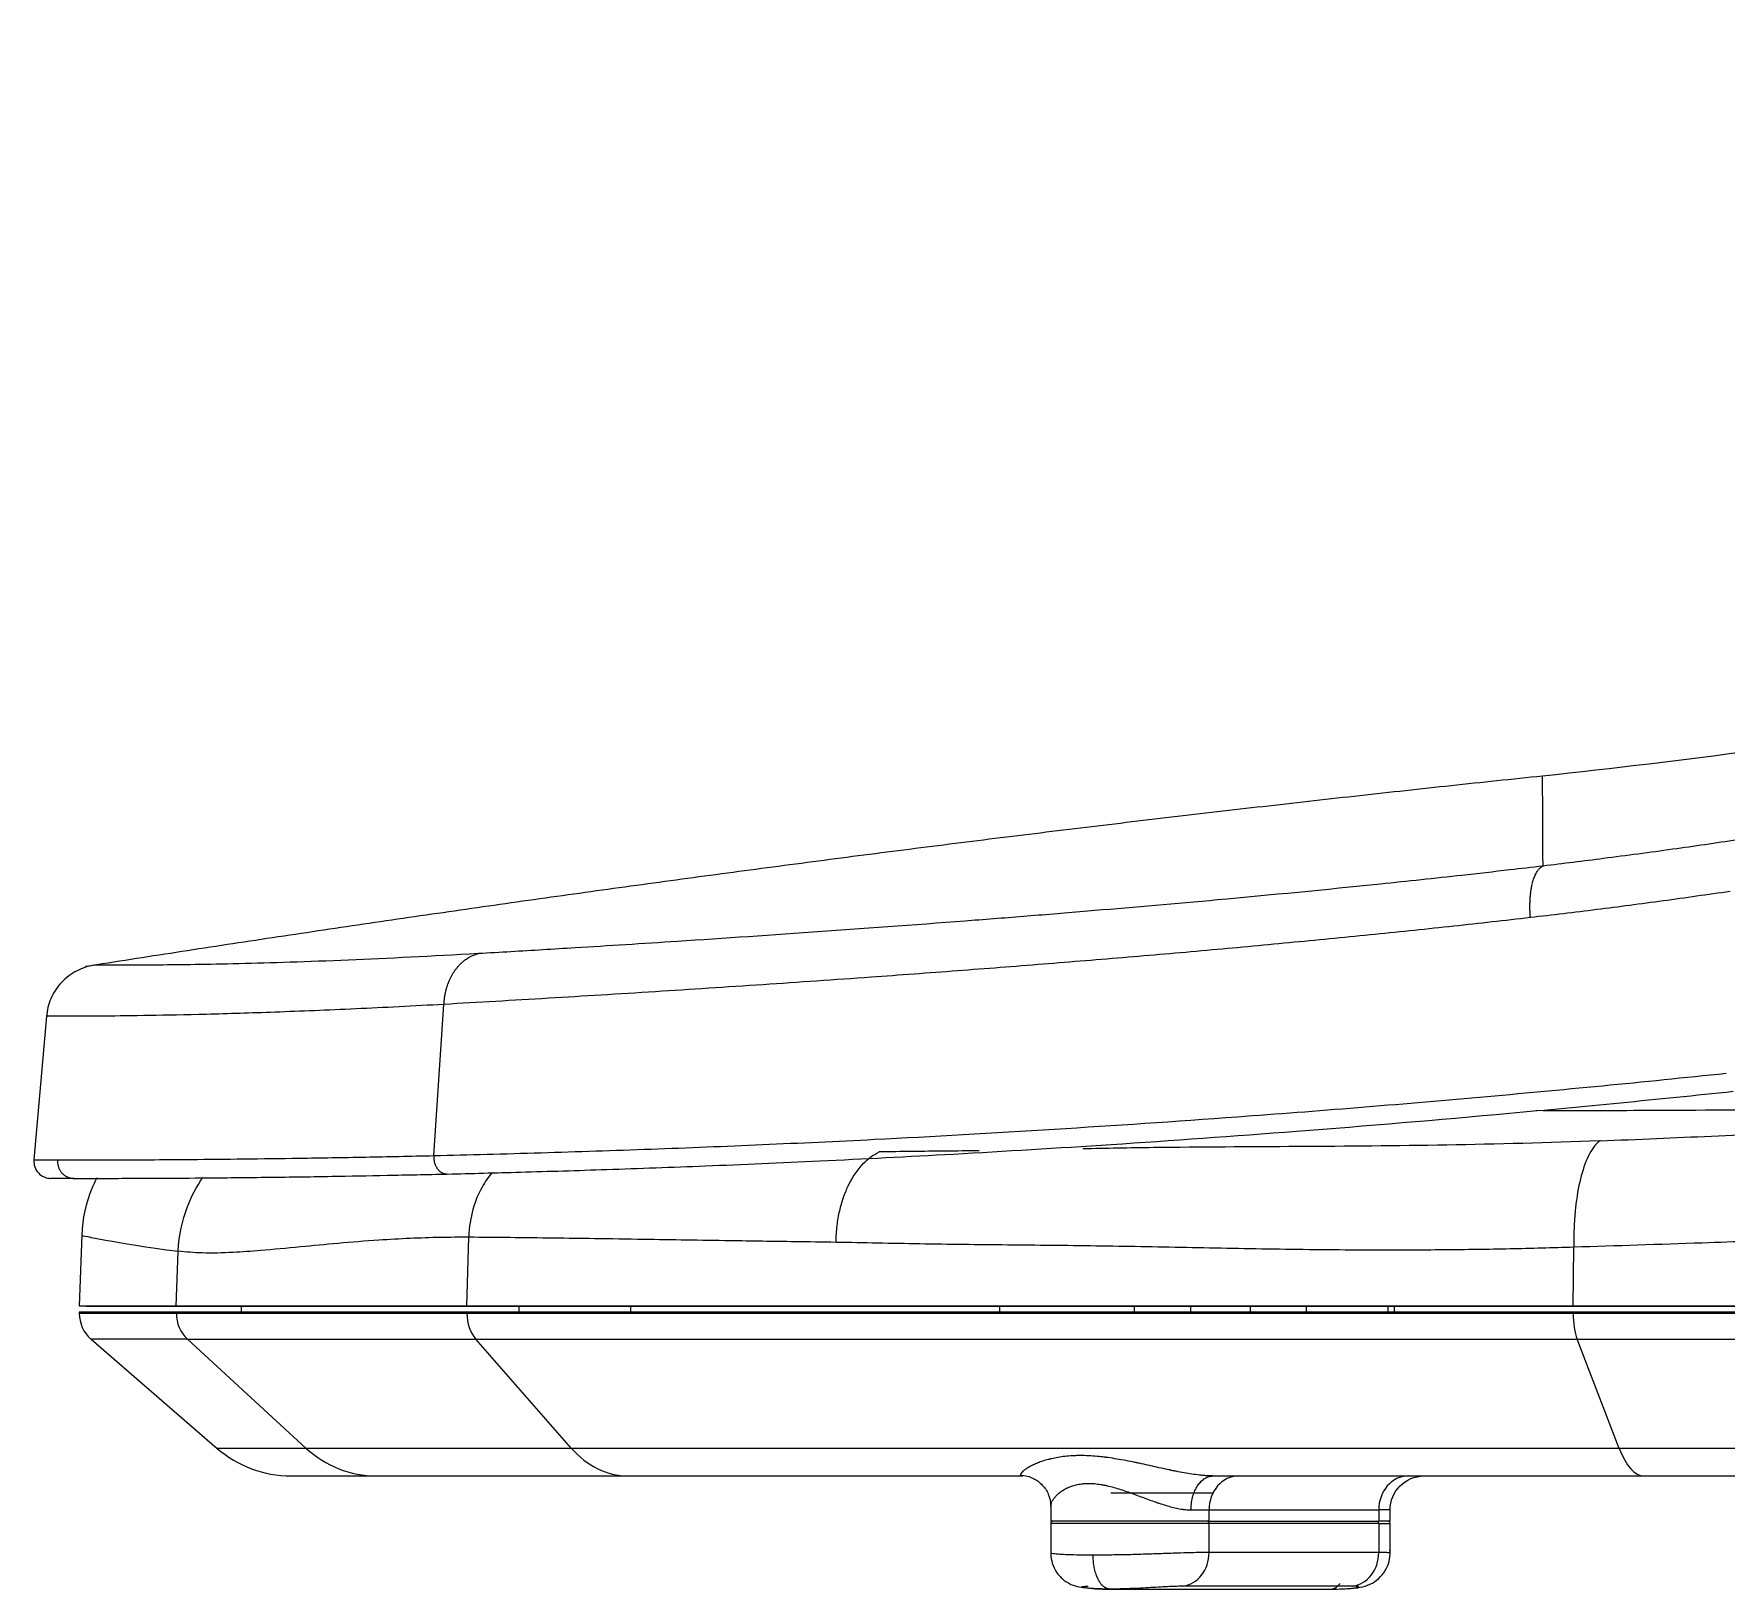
# Model space of a CAD drawing. Header units: millimetres. Extents: x 22 to 2359, y 6 to 1660.
# Drawn here: x 1602.7 to 1752.3, y 514.1 to 651.6 of the extents above; entities that cross this region are included whole.
import ezdxf

# ---------------------------------------------------------------- set-up
doc = ezdxf.new("R2010")
doc.units = ezdxf.units.MM
doc.layers.get('0').update_dxf_attribs({"linetype": 'CONTINUOUS'})

msp = doc.modelspace()

# ---------------------------------------------------------------- linework, layer by layer
for p, q in [((1638.07, 552.44), (1638.97, 565.8)), ((1603.83, 564.76), (1602.72, 552.05)), ((1602.72, 552.05), (1604.82, 552.05)), ((1606.29, 550.42), (1604.22, 550.42)), ((1606.95, 545.44), (1606.73, 539.12)), ((1641, 539.12), (1641.16, 545.22)), ((1615.31, 539.12), (1615.47, 543.98)), ((1738.79, 539.12), (1738.85, 544.34)), ((1615.31, 539.12), (1606.73, 539.12)), ((1606.73, 538.61), (1606.73, 538.49)), ((1615.31, 538.61), (1606.73, 538.61)), ((1609.73, 539.12), (1609.73, 539.11)), ((1641, 539.12), (1615.31, 539.12)), ((1615.31, 538.49), (1615.31, 538.61)), ((1641, 538.61), (1615.31, 538.61)), ((1618.14, 539.11), (1618.14, 539.12)), ((1621.06, 538.61), (1621.06, 539.11)), ((1738.79, 539.12), (1641, 539.12)), ((1641, 538.49), (1641, 538.61)), ((1738.79, 538.61), (1641, 538.61)), ((1643.28, 539.11), (1643.28, 539.12)), ((1645.63, 538.61), (1645.63, 539.11)), ((1655.45, 539.11), (1655.47, 538.61)), ((1688.11, 538.61), (1688.1, 539.11)), ((1699.98, 539.11), (1699.98, 538.61)), ((1704.98, 538.61), (1704.98, 539.11)), ((1710.23, 539.11), (1710.23, 538.61)), ((1715.23, 538.61), (1715.23, 539.11)), ((1722.42, 539.11), (1722.42, 538.61)), ((1723.01, 538.61), (1723.01, 539.11)), ((1904.19, 539.12), (1738.79, 539.12)), ((1738.79, 538.49), (1738.79, 538.61)), ((1904.19, 538.61), (1738.79, 538.61)), ((1739.79, 539.11), (1739.79, 539.12)), ((1615.31, 538.49), (1606.73, 538.49)), ((1641, 538.49), (1615.31, 538.49)), ((1738.79, 538.49), (1641, 538.49)), ((1904.19, 538.49), (1738.79, 538.49)), ((1607.77, 536.22), (1618.91, 526.56)), ((1616.29, 536.22), (1607.77, 536.22)), ((1626.79, 526.56), (1616.29, 536.22)), ((1616.29, 536.22), (1641.78, 536.22)), ((1650.25, 526.56), (1641.78, 536.22)), ((1641.78, 536.22), (1739.14, 536.22)), ((1742.86, 526.56), (1739.14, 536.22)), ((1739.14, 536.22), (1904.19, 536.22)), ((1626.79, 526.56), (1618.91, 526.56)), ((1650.25, 526.56), (1626.79, 526.56)), ((1742.86, 526.56), (1650.25, 526.56)), ((1904.19, 526.56), (1742.86, 526.56)), ((1625.46, 524.12), (1632.97, 524.12)), ((1632.97, 524.12), (1655.22, 524.12)), ((1655.22, 524.12), (1690.13, 524.12)), ((1706.96, 524.12), (1745.05, 524.12)), ((1745.05, 524.12), (1904.19, 524.12)), ((1697.93, 522.62), (1700.21, 522.62)), ((1700.21, 522.62), (1707.03, 522.62)), ((1692.61, 521.46), (1692.61, 520.12)), ((1705.01, 521.12), (1706.6, 521.12)), ((1706.6, 521.12), (1706.6, 520.12)), ((1706.6, 521.12), (1721.6, 521.12)), ((1721.6, 521.12), (1721.6, 520.12)), ((1722.61, 521.12), (1721.6, 521.12)), ((1722.61, 520.12), (1722.61, 521.12)), ((1706.6, 520.12), (1692.61, 520.12)), ((1692.61, 519.92), (1692.61, 517.12)), ((1706.6, 519.92), (1692.61, 519.92)), ((1706.6, 520.12), (1721.6, 520.12)), ((1706.6, 519.92), (1706.6, 517.36)), ((1721.6, 519.92), (1706.6, 519.92)), ((1722.61, 520.12), (1721.6, 520.12)), ((1721.6, 519.92), (1721.6, 517.36)), ((1721.6, 519.92), (1722.61, 519.92)), ((1722.61, 517.12), (1722.61, 519.92)), ((1721.6, 517.36), (1706.6, 517.36)), ((1697.86, 514.12), (1717.36, 514.12)), ((1719.28, 514.38), (1704.28, 514.38))]:
    msp.add_line(p, q)
for centre, radius, start, end in [((1604.22, 551.92), 1.5, 175.0002, 269.9977), ((1609.73, 538.49), 3, 180, 229.0856), ((1625.46, 534.12), 10, 229.0856, 270), ((1692.81, 519.92), 0.2, 90, 180), ((1722.41, 519.92), 0.2, 0, 90)]:
    msp.add_arc(centre, radius, start, end)
at = {"extrusion": (0, 0, -1)}
msp.add_arc((-1725.61, 521.12), 3, 0, 90, dxfattribs=at)
for centre, major_axis, ratio, start_param, end_param in [((1618.14, 538.49), (0, -3), 0.942802, 4.712389, 5.569095), ((1643.28, 538.49), (0, -3), 0.75932, 4.712389, 5.569095), ((1739.79, 538.49), (0, -3), 0.334138, 4.712389, 5.569095), ((1632.97, 534.12), (0, -10), 0.942802, 5.569095, 6.283185), ((1655.22, 534.12), (0, -10), 0.75932, 5.569095, 6.283185), ((1745.05, 534.12), (0, -10), 0.334138, 5.569095, 6.283185), ((1709.2, 521.12), (0, -3), 0.866025, 3.141593, 4.712389), ((1724.2, 521.12), (0, -3), 0.866025, 3.141593, 4.712389), ((1706.43, 519.92), (0, -0.2), 0.866025, 1.570796, 3.141593), ((1721.43, 519.92), (0, -0.2), 0.866025, 1.570796, 3.141593), ((1704.01, 517.36), (0, -3), 0.866025, 0.10735, 1.570796), ((1719.01, 517.36), (0, -3), 0.866025, 0.107349, 1.570796)]:
    msp.add_ellipse(centre, major_axis=major_axis, ratio=ratio, start_param=start_param, end_param=end_param)
for points, knots in [([(1952.86, 651.58), (1941.52, 645.63), (1918.58, 634.5), (1883.29, 620.07), (1847.37, 607.96), (1810.84, 598.19), (1773.71, 590.72), (1748.68, 587.3), (1736.09, 585.98)], [0, 0, 0, 0, 0.16838, 0.335813, 0.501715, 0.667214, 0.833468, 1, 1, 1, 1]), ([(1736.13, 578.03), (1736.1, 583.33), (1736.09, 585.98), (1736.09, 585.98), (1736.09, 585.98)], [0, 0, 0, 0, 0.999359, 1, 1, 1, 1]), ([(1753.31, 580.34), (1751.4, 580.05), (1747.44, 579.48), (1741.71, 578.71), (1737.91, 578.24), (1736.13, 578.03)], [0, 0, 0, 0, 0.330584, 0.685459, 1, 1, 1, 1]), ([(1736.13, 578.03), (1735.15, 577.91), (1732.75, 577.63), (1727.94, 577.09), (1719.21, 576.15), (1708.32, 575.1), (1698.24, 574.23), (1691.16, 573.64), (1682.98, 573), (1672.25, 572.21), (1660.53, 571.42), (1651.52, 570.85), (1645.75, 570.5), (1642.97, 570.34), (1642.02, 570.29)], [0, 0, 0, 0, 0.026952, 0.066184, 0.133539, 0.272225, 0.379567, 0.433894, 0.488427, 0.634098, 0.780155, 0.889982, 0.962307, 1, 1, 1, 1]), ([(1752.66, 575.78), (1750.69, 575.5), (1746.73, 574.93), (1740.85, 574.16), (1736.96, 573.7), (1735.01, 573.47)], [0, 0, 0, 0, 0.332013, 0.665332, 1, 1, 1, 1]), ([(1735.01, 573.47), (1732.75, 573.21), (1728.13, 572.69), (1721.18, 571.97), (1714.04, 571.27), (1706.76, 570.59), (1699.35, 569.95), (1691.83, 569.34), (1684.25, 568.75), (1675.95, 568.14), (1666.98, 567.52), (1657.46, 566.9), (1647.98, 566.32), (1642.01, 565.98), (1638.97, 565.8)], [0, 0, 0, 0, 0.061178, 0.124938, 0.191283, 0.260213, 0.33173, 0.405833, 0.482521, 0.561799, 0.66452, 0.771792, 0.883619, 1, 1, 1, 1]), ([(1951.23, 574.37), (1948.7, 574.01), (1943.17, 573.23), (1933.96, 571.97), (1923.42, 570.58), (1911.57, 569.07), (1898.35, 567.44), (1883.78, 565.72), (1867.94, 563.95), (1851.26, 562.21), (1834.97, 560.67), (1820.76, 559.48), (1809.29, 558.65), (1800.44, 558.09), (1793.41, 557.71), (1787.24, 557.41), (1779.87, 557.09), (1770.34, 556.77), (1758.44, 556.51), (1746.64, 556.4), (1738.79, 556.4), (1735.52, 556.41)], [0, 0, 0, 0, 0.04012, 0.085362, 0.133657, 0.186613, 0.245049, 0.309561, 0.380415, 0.457405, 0.535592, 0.60301, 0.653334, 0.694232, 0.726094, 0.75178, 0.782381, 0.830973, 0.887488, 0.952795, 1, 1, 1, 1]), ([(1642.02, 570.29), (1637.85, 570.05), (1629.97, 569.66), (1620.41, 569.36), (1613.31, 569.26), (1609, 569.26), (1608.04, 569.26), (1608.04, 569.26)], [0, 0, 0, 0, 0.191378, 0.392617, 0.594905, 0.79776, 1, 1, 1, 1]), ([(1608.08, 569.27), (1607.52, 569.18), (1606.47, 568.84), (1605.08, 567.81), (1604.14, 566.36), (1603.88, 565.28), (1603.83, 564.72)], [0, 0, 0, 0, 0.242824, 0.5, 0.757176, 1, 1, 1, 1]), ([(1638.97, 565.8), (1637.64, 565.73), (1634.94, 565.58), (1631.13, 565.4), (1627.46, 565.24), (1624.05, 565.11), (1620.86, 565), (1616.99, 564.89), (1612.77, 564.81), (1608.8, 564.76), (1605.94, 564.75), (1604.22, 564.76), (1603.83, 564.76), (1603.83, 564.76), (1603.83, 564.76)], [0, 0, 0, 0, 0.060221, 0.121609, 0.184166, 0.247892, 0.309072, 0.372639, 0.497753, 0.623151, 0.748721, 0.874327, 0.999918, 1, 1, 1, 1]), ([(1638.07, 552.44), (1639.63, 552.48), (1642.71, 552.55), (1647.5, 552.69), (1652.34, 552.84), (1657.22, 553.01), (1662.14, 553.2), (1667.08, 553.41), (1672.03, 553.63), (1680.47, 554.04), (1692.62, 554.73), (1707.04, 555.7), (1719.67, 556.67), (1730.44, 557.59), (1741.31, 558.59), (1748.66, 559.34), (1752.32, 559.72)], [0, 0, 0, 0, 0.051904, 0.102852, 0.152845, 0.201882, 0.249965, 0.297092, 0.343265, 0.388483, 0.528099, 0.662814, 0.748479, 0.833229, 0.917067, 1, 1, 1, 1]), ([(1639.26, 550.81), (1641.37, 550.86), (1645.96, 550.98), (1653.54, 551.21), (1662.33, 551.53), (1672.51, 551.97), (1684.42, 552.58), (1698.43, 553.43), (1714.79, 554.59), (1733.15, 556.14), (1746.25, 557.42), (1752.93, 558.12)], [0, 0, 0, 0, 0.071516, 0.151511, 0.238576, 0.334789, 0.442213, 0.56288, 0.698758, 0.848381, 1, 1, 1, 1]), ([(1741.17, 553.74), (1742.83, 553.81), (1746.1, 553.94), (1752.68, 554.24), (1764.21, 554.84), (1780.88, 555.92), (1797.7, 557.21), (1811.22, 558.33), (1817.99, 558.94), (1821.38, 559.24)], [0, 0, 0, 0, 0.063823, 0.125531, 0.25084, 0.500921, 0.750526, 0.875293, 1, 1, 1, 1]), ([(1741.17, 553.74), (1740.95, 553.59), (1740.57, 553.19), (1739.96, 552.13), (1739.4, 550.46), (1739.03, 548.36), (1738.86, 546.27), (1738.84, 545.04), (1738.85, 544.34)], [0, 0, 0, 0, 0.125017, 0.250016, 0.500014, 0.750012, 0.875012, 1, 1, 1, 1]), ([(1904.19, 553.55), (1900.75, 553.16), (1893.78, 552.37), (1883.36, 551.35), (1872.84, 550.43), (1858.86, 549.36), (1841.34, 548.26), (1820.46, 547.23), (1803.18, 546.54), (1789.45, 546.04), (1775.81, 545.57), (1762.72, 545.13), (1749.29, 544.68), (1742.63, 544.46), (1738.85, 544.34)], [0, 0, 0, 0, 0.061484, 0.12463, 0.186035, 0.249408, 0.374372, 0.499589, 0.624745, 0.68723, 0.749686, 0.874687, 0.928953, 1, 1, 1, 1]), ([(1604.82, 552.05), (1605.16, 552.05), (1605.81, 552.05), (1606.99, 552.05), (1608.19, 552.06), (1610.03, 552.06), (1612.69, 552.07), (1616.67, 552.1), (1621.09, 552.14), (1626.26, 552.21), (1631.82, 552.3), (1636.03, 552.39), (1638.07, 552.44)], [0, 0, 0, 0, 0.072608, 0.138504, 0.19769, 0.250165, 0.382888, 0.50023, 0.630365, 0.750133, 0.87881, 1, 1, 1, 1]), ([(1673.63, 544.77), (1673.65, 545.27), (1673.69, 546.22), (1673.93, 547.55), (1674.26, 548.73), (1674.72, 549.84), (1675.31, 550.87), (1675.98, 551.71), (1676.69, 552.36), (1677.18, 552.62), (1677.44, 552.76)], [0, 0, 0, 0, 0.138674, 0.264492, 0.38371, 0.499927, 0.632853, 0.770359, 0.880053, 1, 1, 1, 1]), ([(1606.29, 550.42), (1606.58, 550.42), (1607.16, 550.42), (1608.6, 550.42), (1610.78, 550.43), (1614.03, 550.44), (1617.34, 550.46), (1620.45, 550.49), (1624.01, 550.53), (1628.44, 550.59), (1633.07, 550.68), (1636.54, 550.75), (1638.35, 550.79), (1639.26, 550.81)], [0, 0, 0, 0, 0.062756, 0.125298, 0.250116, 0.375083, 0.500179, 0.571665, 0.643111, 0.78576, 0.892673, 0.946344, 1, 1, 1, 1]), ([(1643.24, 550.95), (1642.9, 550.56), (1642.22, 549.58), (1641.47, 547.76), (1641.19, 546.16), (1641.16, 545.22)], [0, 0, 0, 0, 0.283494, 0.641781, 1, 1, 1, 1]), ([(1608.28, 550.48), (1608.11, 550.15), (1607.42, 548.64), (1607, 546.92), (1606.95, 545.39)], [0, 0, 0, 0, 0.222168, 1, 1, 1, 1]), ([(1615.47, 543.98), (1615.54, 545.44), (1616.09, 547.77), (1617.1, 549.7), (1617.66, 550.51)], [0, 0, 0, 0, 0.542771, 1, 1, 1, 1]), ([(1641.16, 545.22), (1640.32, 545.22), (1638.55, 545.21), (1635.9, 545.12), (1632.86, 544.95), (1629.59, 544.68), (1626.08, 544.35), (1622.99, 544.05), (1620.12, 543.85), (1617.66, 543.78), (1616.17, 543.92), (1615.47, 543.98)], [0, 0, 0, 0, 0.075944, 0.159261, 0.249969, 0.374535, 0.499194, 0.642024, 0.749344, 0.881013, 1, 1, 1, 1]), ([(1673.63, 544.77), (1672.42, 544.79), (1669.25, 544.83), (1663.52, 544.92), (1657.62, 545.01), (1652.49, 545.09), (1648.54, 545.14), (1644.83, 545.19), (1642.36, 545.21), (1641.16, 545.22)], [0, 0, 0, 0, 0.103106, 0.269848, 0.50022, 0.635344, 0.749799, 0.878066, 1, 1, 1, 1]), ([(1738.85, 544.34), (1736.97, 544.28), (1733.11, 544.17), (1727.25, 544.09), (1720.43, 544.07), (1712.82, 544.14), (1704.59, 544.31), (1696.57, 544.46), (1690.03, 544.52), (1684.87, 544.57), (1681.05, 544.63), (1677.3, 544.7), (1674.85, 544.75), (1673.63, 544.77)], [0, 0, 0, 0, 0.080353, 0.164709, 0.253079, 0.378349, 0.502578, 0.626081, 0.750018, 0.812984, 0.87573, 0.937801, 1, 1, 1, 1]), ([(1952.6, 539.11), (1948.29, 539.11), (1941.83, 539.11), (1934.29, 539.11), (1929.98, 539.11), (1925.68, 539.11), (1920.29, 539.11), (1911.68, 539.11), (1903.06, 539.11), (1894.46, 539.11), (1885.87, 539.11), (1875.14, 539.11), (1862.3, 539.11), (1849.49, 539.11), (1836.72, 539.11), (1823.97, 539.11), (1811.26, 539.11), (1798.57, 539.11), (1789.08, 539.11), (1783.29, 539.11), (1781.45, 539.11), (1780.39, 539.11), (1777.77, 539.11), (1771.21, 539.11), (1762.89, 539.11), (1755.66, 539.11), (1751.54, 539.11), (1745.38, 539.11), (1738.26, 539.11), (1730.22, 539.11), (1724.25, 539.11), (1718.35, 539.11), (1712.51, 539.11), (1706.74, 539.11), (1701.04, 539.11), (1697.05, 539.11), (1694.73, 539.11), (1693.8, 539.11), (1692.17, 539.11), (1688.96, 539.11), (1684.45, 539.11), (1679.16, 539.11), (1673.99, 539.11), (1668.94, 539.11), (1664.01, 539.11), (1659.2, 539.11), (1654.52, 539.11), (1651.09, 539.11), (1648.84, 539.11), (1647.35, 539.11), (1645.5, 539.11), (1643.33, 539.11), (1641.55, 539.11), (1640.32, 539.11), (1639.62, 539.11), (1638.59, 539.11), (1636.39, 539.11), (1633.16, 539.11), (1629.54, 539.11), (1626.19, 539.11), (1623.1, 539.11), (1620.29, 539.11), (1617.73, 539.11), (1616.16, 539.11), (1615.35, 539.11), (1615.17, 539.11), (1614.87, 539.11), (1614.27, 539.11), (1613.14, 539.11), (1611.71, 539.11), (1610.28, 539.11), (1609.13, 539.11), (1608.26, 539.11), (1607.66, 539.11), (1607.4, 539.11), (1607.34, 539.11), (1607.34, 539.11), (1607.34, 539.11)], [0, 0, 0, 0, 0.029582, 0.044373, 0.051768, 0.059164, 0.073955, 0.088746, 0.118328, 0.133119, 0.147909, 0.177491, 0.207073, 0.236655, 0.266237, 0.295819, 0.325401, 0.354983, 0.384565, 0.39196, 0.395658, 0.397507, 0.399356, 0.414147, 0.443728, 0.458519, 0.465915, 0.47331, 0.502892, 0.517683, 0.532474, 0.547265, 0.562056, 0.576847, 0.591638, 0.606429, 0.608278, 0.610127, 0.613824, 0.62122, 0.636011, 0.650802, 0.665593, 0.680384, 0.695175, 0.709966, 0.724756, 0.739547, 0.743245, 0.746943, 0.754338, 0.761734, 0.769129, 0.772827, 0.774676, 0.776525, 0.78392, 0.798711, 0.813502, 0.828293, 0.843084, 0.857875, 0.872666, 0.887457, 0.888381, 0.889306, 0.891155, 0.894852, 0.902248, 0.917039, 0.93183, 0.946621, 0.961412, 0.976203, 0.990994, 0.998389, 1, 1, 1, 1]), ([(1706.96, 524.12), (1706.78, 524.12), (1706.53, 524.13), (1706.25, 524.15), (1706.14, 524.16), (1705.99, 524.17), (1705.64, 524.21), (1705.09, 524.28), (1704.4, 524.4), (1703.81, 524.51), (1703.41, 524.59), (1703.22, 524.63), (1703.1, 524.66), (1702.75, 524.73), (1702.18, 524.85), (1701.42, 525.02), (1700.77, 525.17), (1700.34, 525.26), (1700.15, 525.3), (1700.01, 525.33), (1699.65, 525.4), (1699.06, 525.52), (1698.27, 525.65), (1697.72, 525.74), (1697.39, 525.78), (1697.26, 525.79), (1697.03, 525.82), (1696.58, 525.87), (1695.96, 525.91), (1695.35, 525.93), (1694.94, 525.92), (1694.7, 525.91), (1694.36, 525.9), (1693.86, 525.86), (1693.24, 525.77), (1692.82, 525.68), (1692.57, 525.62), (1692.48, 525.6), (1692.34, 525.57), (1692.07, 525.49), (1691.68, 525.36), (1691.26, 525.19), (1690.96, 525.05), (1690.74, 524.94), (1690.54, 524.82), (1690.34, 524.69), (1690.14, 524.53), (1690.05, 524.44), (1690.01, 524.38), (1690, 524.36), (1689.97, 524.33), (1689.94, 524.26), (1689.94, 524.22), (1689.95, 524.19), (1689.95, 524.19)], [0, 0, 0, 0, 0.033208, 0.04151, 0.045661, 0.049812, 0.066416, 0.099625, 0.132833, 0.166041, 0.182645, 0.186796, 0.190947, 0.199249, 0.232458, 0.265666, 0.298874, 0.315478, 0.319629, 0.32378, 0.332082, 0.365291, 0.398499, 0.431707, 0.435858, 0.440009, 0.448311, 0.464915, 0.498123, 0.531332, 0.547936, 0.556238, 0.56454, 0.597748, 0.630956, 0.664165, 0.672467, 0.676618, 0.680769, 0.697373, 0.730581, 0.763789, 0.796997, 0.813602, 0.830206, 0.863414, 0.896622, 0.92983, 0.933981, 0.938132, 0.946434, 0.963039, 0.996247, 1, 1, 1, 1]), ([(1689.92, 524.19), (1690.14, 524.18), (1690.54, 524.13), (1691.22, 523.87), (1691.9, 523.37), (1692.47, 522.51), (1692.6, 521.84), (1692.61, 521.46)], [0, 0, 0, 0, 0.151049, 0.281669, 0.515268, 0.74186, 1, 1, 1, 1]), ([(1705.01, 521.12), (1705.01, 521.25), (1705.02, 521.48), (1705.07, 521.9), (1705.17, 522.37), (1705.35, 522.84), (1705.57, 523.25), (1705.84, 523.59), (1706.15, 523.87), (1706.51, 524.06), (1706.8, 524.12), (1706.96, 524.12)], [0, 0, 0, 0, 0.0625, 0.125, 0.25, 0.375, 0.5, 0.625, 0.75, 0.875, 1, 1, 1, 1]), ([(1692.61, 521.46), (1692.61, 521.46), (1692.61, 521.47), (1692.61, 521.53), (1692.63, 521.66), (1692.71, 521.86), (1692.82, 522.03), (1692.93, 522.18), (1693.05, 522.33), (1693.23, 522.52), (1693.49, 522.73), (1693.75, 522.9), (1693.93, 523), (1694.02, 523.04), (1694.08, 523.07), (1694.25, 523.15), (1694.54, 523.26), (1694.97, 523.38), (1695.32, 523.43), (1695.57, 523.45), (1695.73, 523.46), (1696.03, 523.47), (1696.47, 523.45), (1696.93, 523.39), (1697.26, 523.33), (1697.43, 523.3), (1697.52, 523.28), (1697.77, 523.22), (1698.18, 523.11), (1698.77, 522.94), (1699.22, 522.78), (1699.5, 522.69), (1699.6, 522.65), (1699.75, 522.6), (1700.07, 522.48), (1700.57, 522.29), (1701.17, 522.07), (1701.61, 521.91), (1701.88, 521.82), (1701.98, 521.78), (1702.12, 521.73), (1702.44, 521.63), (1702.91, 521.48), (1703.46, 521.33), (1703.91, 521.23), (1704.19, 521.19), (1704.32, 521.17), (1704.41, 521.16), (1704.64, 521.13), (1704.85, 521.12), (1705.01, 521.12)], [0, 0, 0, 0, 0.000747, 0.005188, 0.040717, 0.076246, 0.111775, 0.129539, 0.147304, 0.182833, 0.218362, 0.253891, 0.271655, 0.276096, 0.280538, 0.28942, 0.324949, 0.360478, 0.396007, 0.404889, 0.413771, 0.431536, 0.467065, 0.502594, 0.520358, 0.529241, 0.533682, 0.538123, 0.573652, 0.609181, 0.64471, 0.653592, 0.658033, 0.662474, 0.680239, 0.715768, 0.751297, 0.786826, 0.795708, 0.800149, 0.80459, 0.822355, 0.857884, 0.893413, 0.928942, 0.946706, 0.951148, 0.955589, 0.964471, 1, 1, 1, 1]), ([(1692.62, 517.57), (1692.6, 517.31), (1692.62, 516.79), (1692.87, 515.98), (1693.27, 515.38), (1693.7, 514.97), (1694.47, 514.42), (1695.23, 514.28), (1696.53, 514.14), (1697.39, 514.12), (1697.86, 514.12)], [0, 0, 0, 0, 0.088571, 0.184814, 0.286926, 0.337171, 0.388623, 0.659129, 0.826807, 1, 1, 1, 1]), ([(1696.36, 517.12), (1695.96, 517.12), (1695.14, 517.13), (1694.13, 517.15), (1693.34, 517.19), (1692.82, 517.24), (1692.63, 517.28), (1692.61, 517.3), (1692.61, 517.3)], [0, 0, 0, 0, 0.181994, 0.374745, 0.562282, 0.750068, 0.937933, 1, 1, 1, 1]), ([(1706.6, 517.36), (1706.44, 517.36), (1706.09, 517.36), (1705.44, 517.35), (1704.58, 517.32), (1703.45, 517.29), (1702.06, 517.24), (1700.6, 517.19), (1699.11, 517.15), (1697.66, 517.13), (1696.78, 517.12), (1696.36, 517.12)], [0, 0, 0, 0, 0.080336, 0.163644, 0.249859, 0.374865, 0.500076, 0.625236, 0.75023, 0.878698, 1, 1, 1, 1]), ([(1718.85, 514.18), (1719.01, 514.18), (1719.75, 514.22), (1720.74, 514.39), (1721.77, 515.15), (1722.32, 515.92), (1722.6, 516.76), (1722.62, 517.3), (1722.6, 517.57)], [0, 0, 0, 0, 0.097653, 0.450692, 0.609865, 0.749566, 0.878742, 1, 1, 1, 1]), ([(1722.61, 517.3), (1722.6, 517.31), (1722.55, 517.33), (1722.26, 517.36), (1721.82, 517.36), (1721.6, 517.36)], [0, 0, 0, 0, 0.237483, 0.628803, 1, 1, 1, 1]), ([(1697.86, 514.12), (1697.59, 514.12), (1697.07, 514.13), (1696.41, 514.16), (1695.89, 514.2), (1695.54, 514.25), (1695.36, 514.3), (1695.36, 514.34), (1695.54, 514.37), (1695.8, 514.38), (1695.93, 514.38)], [0, 0, 0, 0, 0.128875, 0.257468, 0.384927, 0.51107, 0.635581, 0.758274, 0.87959, 1, 1, 1, 1]), ([(1704.28, 514.38), (1704.12, 514.38), (1703.79, 514.37), (1703.12, 514.34), (1702.34, 514.3), (1701.47, 514.25), (1700.55, 514.2), (1699.62, 514.16), (1698.7, 514.13), (1698.14, 514.12), (1697.86, 514.12)], [0, 0, 0, 0, 0.120435, 0.241748, 0.364439, 0.488951, 0.615095, 0.742554, 0.871149, 1, 1, 1, 1]), ([(1717.36, 514.12), (1717.62, 514.12), (1718.15, 514.13), (1718.8, 514.16), (1719.32, 514.2), (1719.68, 514.25), (1719.86, 514.3), (1719.86, 514.34), (1719.68, 514.37), (1719.42, 514.38), (1719.28, 514.38)], [0, 0, 0, 0, 0.128874, 0.257466, 0.384925, 0.511067, 0.635579, 0.758273, 0.879589, 1, 1, 1, 1])]:
    msp.add_open_spline(points, degree=3, knots=knots)
for points, degree in [([(1736.09, 585.98), (1671.46, 579.24), (1607.27, 569.14)], 2), ([(1741.17, 553.74), (1736.58, 553.57), (1732.07, 553.45), (1727.62, 553.37)], 3), ([(1683.31, 552.83), (1681.34, 552.81), (1679.39, 552.79), (1677.44, 552.76)], 3), ([(1686.28, 552.86), (1685.28, 552.85), (1684.29, 552.84), (1683.31, 552.83)], 3), ([(1701.69, 553.14), (1699.59, 553.11), (1697.5, 553.07), (1695.44, 553.03)], 3), ([(1727.62, 553.37), (1718.72, 553.21), (1710.09, 553.24), (1701.69, 553.14)], 3), ([(1606.95, 545.39), (1606.95, 545.39), (1609.79, 544.72), (1615.47, 543.98)], 3)]:
    msp.add_open_spline(points, degree=degree)
for points, weights in [([(1735.01, 573.47), (1734.82, 575.89), (1735.26, 577.67), (1736.13, 578.03)], [1.12363578819, 0.95878864859, 0.958788070605, 1.12363405424]), ([(1638.97, 565.8), (1639.07, 568.14), (1640.26, 569.87), (1642.02, 570.29)], [1.11069324771, 0.960436998339, 0.963150380869, 1.1188333953]), ([(1604.82, 552.05), (1604.73, 551.11), (1605.36, 550.42), (1606.29, 550.42)], [1.18888210981, 0.933905078319, 0.937078302509, 1.19840178238]), ([(1638.07, 552.44), (1638.01, 551.49), (1638.52, 550.79), (1639.26, 550.81)], [1.19644941887, 0.933205675437, 0.934523423923, 1.20040266432]), ([(1697.86, 514.12), (1696.98, 514.12), (1696.36, 515.36), (1696.36, 517.12)], [1.17157255306, 0.942809058869, 0.942809148981, 1.17157282339]), ([(1717.36, 514.12), (1717.64, 514.12), (1717.93, 514.28), (1718.18, 514.61)], [1.17157255306, 1.0857823317, 1.03216492272, 1.01072032614])]:
    msp.add_rational_spline(points, weights, degree=3)

doc.saveas('drawing.dxf')
